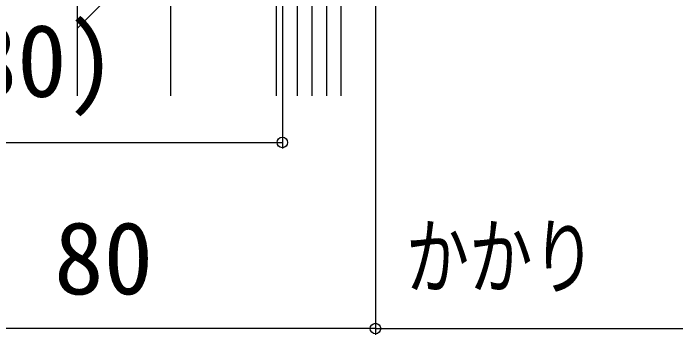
# Model space of a CAD drawing. Units: millimetres, scale not verified. Extents: x -700 to 700, y -1044 to 1038.
# Drawn here: x -496.8 to -390.1, y -27.9 to 23.9 of the extents above; entities that cross this region are included whole.
import ezdxf
from ezdxf.enums import TextEntityAlignment as Align

# ---------------------------------------------------------------- set-up
doc = ezdxf.new("R2010")
doc.units = ezdxf.units.MM
doc.header["$LTSCALE"] = 6
for name, color, linetype in [('0-7_YKK_D', 6, 'Continuous'), ('0-9_YSS_K', 3, 'Continuous'), ('0-A_YSS_KE', 3, 'Continuous')]:
    doc.layers.add(name, color=color, linetype=linetype)
doc.styles.add('ＭＳ ゴシック', font='')
doc.styles.get('ＭＳ ゴシック').set_extended_font_data('MS Gothic')

msp = doc.modelspace()

# ---------------------------------------------------------------- linework, layer by layer
at = {"layer": '0-7_YKK_D'}
for p, q in [((-453.491, 166.105), (-453.491, 2.105)), ((-438.491, 157.605), (-438.491, -27.895)), ((-438.491, 104.605), (-438.491, -27.895)), ((-533.491, 3.105), (-453.491, 3.105)), ((-438.491, -26.895), (-518.491, -26.895)), ((-438.491, -26.895), (-388.491, -26.895))]:
    msp.add_line(p, q, dxfattribs=at)
for centre in [(-453.491, 3.105), (-438.491, -26.895), (-438.491, -26.895)]:
    msp.add_circle(centre, 0.85, dxfattribs=at)
at = {"layer": '0-9_YSS_K'}
for p, q in [((-454.491, 100.605), (-454.491, 10.605)), ((-451.116, 100.605), (-451.116, 10.605)), ((-448.741, 100.605), (-448.741, 10.605)), ((-446.366, 100.605), (-446.366, 10.605)), ((-486.491, 21.527), (-471.491, 36.527))]:
    msp.add_line(p, q, dxfattribs=at)
at = {"layer": '0-A_YSS_KE'}
msp.add_line((-453.491, 100.605), (-453.491, 10.605), dxfattribs=at)
for points in [[(-443.991, 10.605), (-443.991, 100.605), (-453.491, 100.605)], [(-486.491, 10.605), (-486.491, 80.605), (-471.491, 80.605), (-471.491, 10.605)]]:
    msp.add_lwpolyline(points, dxfattribs=at)

# ---------------------------------------------------------------- texts
at = {"layer": '0-7_YKK_D', "style": 'ＭＳ ゴシック'}
for s, p in [('(80)', (-512.173, 6.924)), ('80', (-490.264, -24.895))]:
    msp.add_text(s, height=11.73, dxfattribs=at).set_placement(p, align=Align.BOTTOM_LEFT)
at = {"layer": '0-7_YKK_D', "style": 'ＭＳ ゴシック', "width": 0.75}
msp.add_text('かかり', height=9.971, dxfattribs=at).set_placement((-433.602, -23.272), align=Align.BOTTOM_LEFT)

doc.saveas('drawing.dxf')
